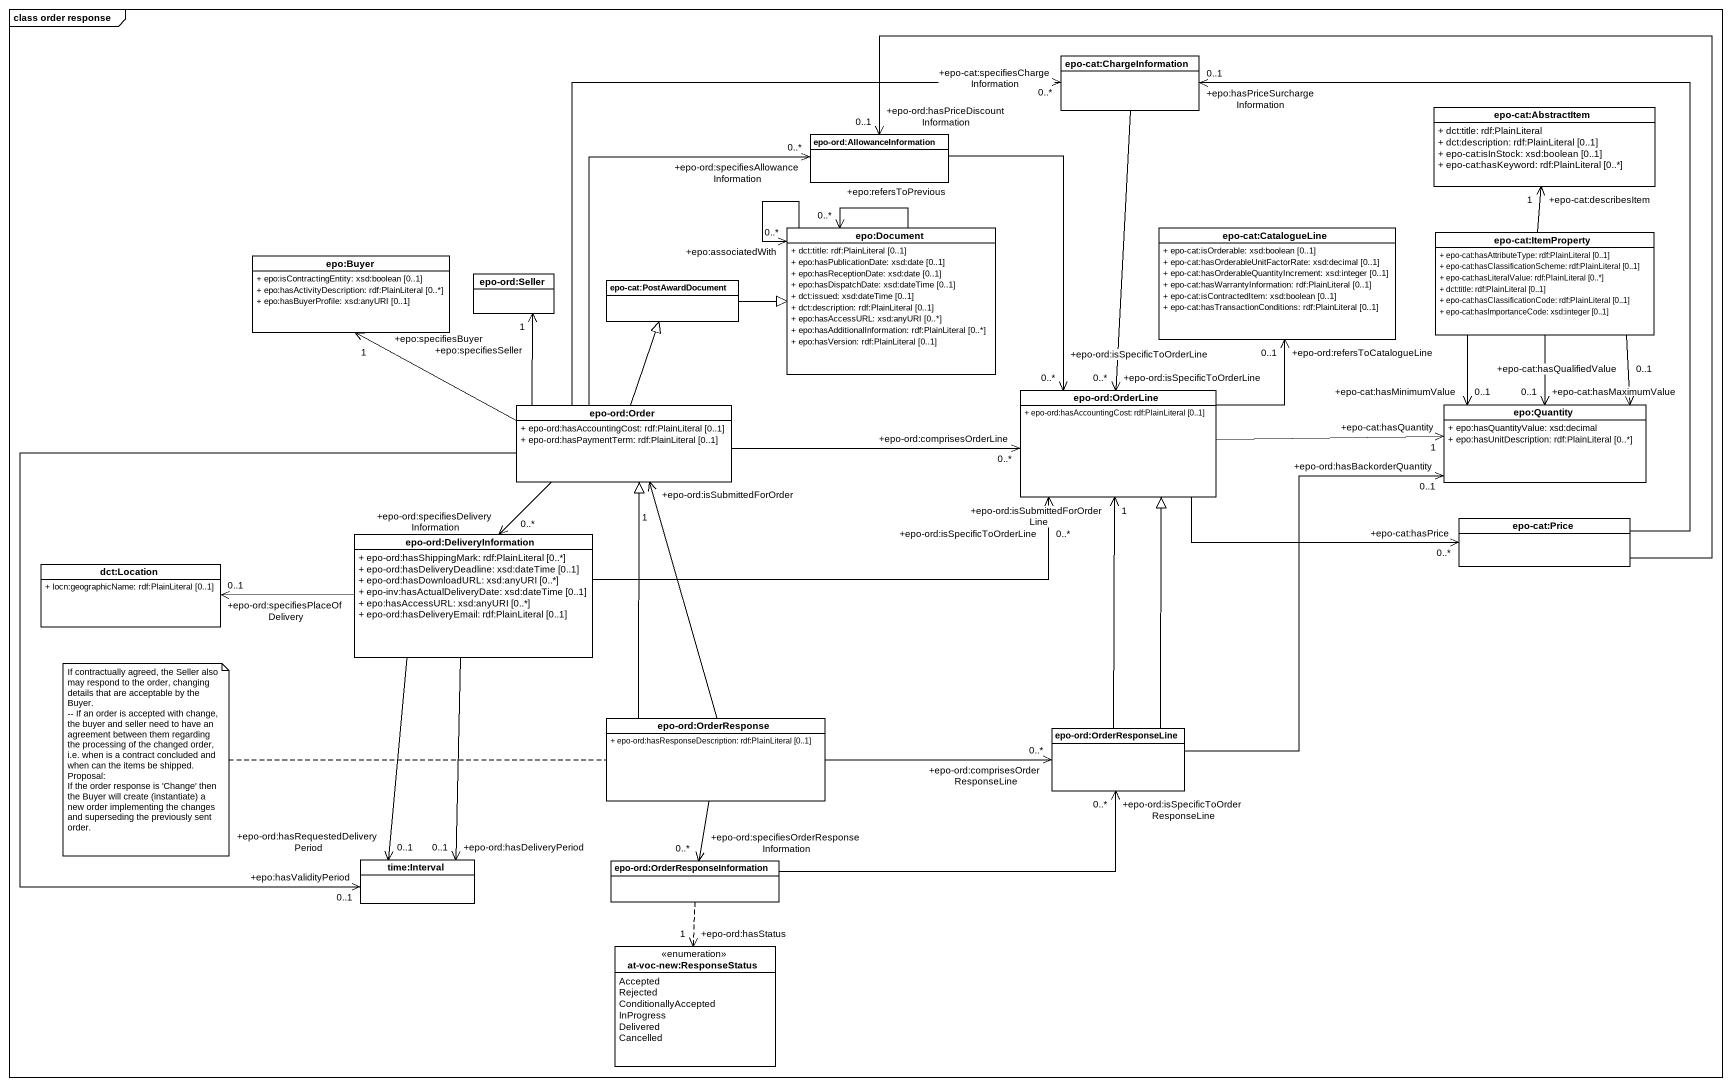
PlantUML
@startuml
mainframe class order response
hide circle
hide empty members
skinparam classAttributeIconSize 0
class "epo-cat:ChargeInformation" as epo_cat_ChargeInformation
class "epo-cat:AbstractItem" as epo_cat_AbstractItem {
  + dct:title: rdf:PlainLiteral
  + dct:description: rdf:PlainLiteral [0..1]
  + epo-cat:isInStock: xsd:boolean [0..1]
  + epo-cat:hasKeyword: rdf:PlainLiteral [0..*]
}
class "epo-ord:AllowanceInformation" as epo_ord_AllowanceInformation
class "epo:Document" as epo_Document {
  + dct:title: rdf:PlainLiteral [0..1]
  + epo:hasPublicationDate: xsd:date [0..1]
  + epo:hasReceptionDate: xsd:date [0..1]
  + epo:hasDispatchDate: xsd:dateTime [0..1]
  + dct:issued: xsd:dateTime [0..1]
  + dct:description: rdf:PlainLiteral [0..1]
  + epo:hasAccessURL: xsd:anyURI [0..*]
  + epo:hasAdditionalInformation: rdf:PlainLiteral [0..*]
  + epo:hasVersion: rdf:PlainLiteral [0..1]
}
class "epo-cat:CatalogueLine" as epo_cat_CatalogueLine {
  + epo-cat:isOrderable: xsd:boolean [0..1]
  + epo-cat:hasOrderableUnitFactorRate: xsd:decimal [0..1]
  + epo-cat:hasOrderableQuantityIncrement: xsd:integer [0..1]
  + epo-cat:hasWarrantyInformation: rdf:PlainLiteral [0..1]
  + epo-cat:isContractedItem: xsd:boolean [0..1]
  + epo-cat:hasTransactionConditions: rdf:PlainLiteral [0..1]
}
class "epo:Buyer" as epo_Buyer {
  + epo:isContractingEntity: xsd:boolean [0..1]
  + epo:hasActivityDescription: rdf:PlainLiteral [0..*]
  + epo:hasBuyerProfile: xsd:anyURI [0..1]
}
class "epo-cat:ItemProperty" as epo_cat_ItemProperty {
  + epo-cat:hasAttributeType: rdf:PlainLiteral [0..1]
  + epo-cat:hasClassificationScheme: rdf:PlainLiteral [0..1]
  + epo-cat:hasLiteralValue: rdf:PlainLiteral [0..*]
  + dct:title: rdf:PlainLiteral [0..1]
  + epo-cat:hasClassificationCode: rdf:PlainLiteral [0..1]
  + epo-cat:hasImportanceCode: xsd:integer [0..1]
}
class "epo-ord:Seller" as epo_ord_Seller
class "epo-cat:PostAwardDocument" as epo_cat_PostAwardDocument
class "epo-ord:OrderLine" as epo_ord_OrderLine {
  + epo-ord:hasAccountingCost: rdf:PlainLiteral [0..1]
}
class "epo-ord:Order" as epo_ord_Order {
  + epo-ord:hasAccountingCost: rdf:PlainLiteral [0..1]
  + epo-ord:hasPaymentTerm: rdf:PlainLiteral [0..1]
}
class "epo:Quantity" as epo_Quantity {
  + epo:hasQuantityValue: xsd:decimal
  + epo:hasUnitDescription: rdf:PlainLiteral [0..*]
}
class "epo-ord:DeliveryInformation" as epo_ord_DeliveryInformation {
  + epo-ord:hasShippingMark: rdf:PlainLiteral [0..*]
  + epo-ord:hasDeliveryDeadline: xsd:dateTime [0..1]
  + epo-ord:hasDownloadURL: xsd:anyURI [0..*]
  + epo-inv:hasActualDeliveryDate: xsd:dateTime [0..1]
  + epo:hasAccessURL: xsd:anyURI [0..*]
  + epo-ord:hasDeliveryEmail: rdf:PlainLiteral [0..1]
}
class "epo-cat:Price" as epo_cat_Price
class "dct:Location" as dct_Location {
  + locn:geographicName: rdf:PlainLiteral [0..1]
}
class "epo-ord:OrderResponse" as epo_ord_OrderResponse {
  + epo-ord:hasResponseDescription: rdf:PlainLiteral [0..1]
}
class "epo-ord:OrderResponseLine" as epo_ord_OrderResponseLine
class "time:Interval" as time_Interval
class "epo-ord:OrderResponseInformation" as epo_ord_OrderResponseInforma
enum "at-voc-new:ResponseStatus" as at_voc_new_ResponseStatus {
  Accepted
  Rejected
  ConditionallyAccepted
  InProgress
  Delivered
  Cancelled
}
epo_cat_ChargeInformation --> "+epo-ord:isSpecificToOrderLine\n0..*" epo_ord_OrderLine
epo_ord_AllowanceInformation --> "+epo-ord:isSpecificToOrderLine\n0..*" epo_ord_OrderLine
epo_Document --> "+epo:refersToPrevious\n0..*" epo_Document
epo_Document --> "+epo:associatedWith\n0..*" epo_Document
epo_cat_ItemProperty -up-> "+epo-cat:describesItem\n1" epo_cat_AbstractItem
epo_cat_ItemProperty --> "+epo-cat:hasMinimumValue\n0..1" epo_Quantity
epo_cat_ItemProperty --> "+epo-cat:hasMaximumValue\n0..1" epo_Quantity
epo_cat_ItemProperty --> "+epo-cat:hasQualifiedValue\n0..1" epo_Quantity
epo_cat_PostAwardDocument -right-|> epo_Document
epo_ord_OrderLine -up-> "+epo-ord:refersToCatalogueLine\n0..1" epo_cat_CatalogueLine
epo_ord_OrderLine -right-> "+epo-cat:hasQuantity\n1" epo_Quantity
epo_ord_OrderLine -right-> "+epo-cat:hasPrice\n0..*" epo_cat_Price
epo_ord_Order -up-> "+epo-cat:specifiesChargeInformation\n0..*" epo_cat_ChargeInformation
epo_ord_Order -up-> "+epo-ord:specifiesAllowanceInformation\n0..*" epo_ord_AllowanceInformation
epo_ord_Order -left-> "+epo:specifiesBuyer\n1" epo_Buyer
epo_ord_Order -up-> "+epo:specifiesSeller\n1" epo_ord_Seller
epo_ord_Order -up-|> epo_cat_PostAwardDocument
epo_ord_Order -right-> "+epo-ord:comprisesOrderLine\n0..*" epo_ord_OrderLine
epo_ord_Order --> "+epo-ord:specifiesDeliveryInformation\n0..*" epo_ord_DeliveryInformation
epo_ord_Order --> "+epo:hasValidityPeriod\n0..1" time_Interval
epo_ord_DeliveryInformation -right-> "+epo-ord:isSpecificToOrderLine\n0..*" epo_ord_OrderLine
epo_ord_DeliveryInformation -left-> "+epo-ord:specifiesPlaceOfDelivery\n0..1" dct_Location
epo_ord_DeliveryInformation --> "+epo-ord:hasRequestedDeliveryPeriod\n0..1" time_Interval
epo_ord_DeliveryInformation --> "+epo-ord:hasDeliveryPeriod\n0..1" time_Interval
epo_cat_Price -up-> "+epo:hasPriceSurchargeInformation\n0..1" epo_cat_ChargeInformation
epo_cat_Price -left-> "+epo-ord:hasPriceDiscountInformation\n0..1" epo_ord_AllowanceInformation
epo_ord_OrderResponse -up-> "+epo-ord:isSubmittedForOrder\n1" epo_ord_Order
epo_ord_OrderResponse -up-|> epo_ord_Order
epo_ord_OrderResponse -right-> "+epo-ord:comprisesOrderResponseLine\n0..*" epo_ord_OrderResponseLine
epo_ord_OrderResponse --> "+epo-ord:specifiesOrderResponseInformation\n0..*" epo_ord_OrderResponseInforma
epo_ord_OrderResponseLine -up-|> epo_ord_OrderLine
epo_ord_OrderResponseLine -up-> "+epo-ord:isSubmittedForOrderLine\n1" epo_ord_OrderLine
epo_ord_OrderResponseLine -up-> "+epo-ord:hasBackorderQuantity\n0..1" epo_Quantity
epo_ord_OrderResponseInforma -right-> "+epo-ord:isSpecificToOrderResponseLine\n0..*" epo_ord_OrderResponseLine
epo_ord_OrderResponseInforma ..> "+epo-ord:hasStatus\n1" at_voc_new_ResponseStatus
note left of epo_ord_OrderResponse
  If contractually agreed, the Seller also may respond to the order, changing details that are acceptable by the Buyer.
  ~-- If an order is accepted with change, the buyer and seller need to have an agreement between them regarding the processing of the changed order, i.e. when is a contract concluded and when can the items be shipped.
  Proposal:
  If the order response is 'Change' then the Buyer will create (instantiate) a new order implementing the changes and superseding the previously sent order.
end note
@enduml
